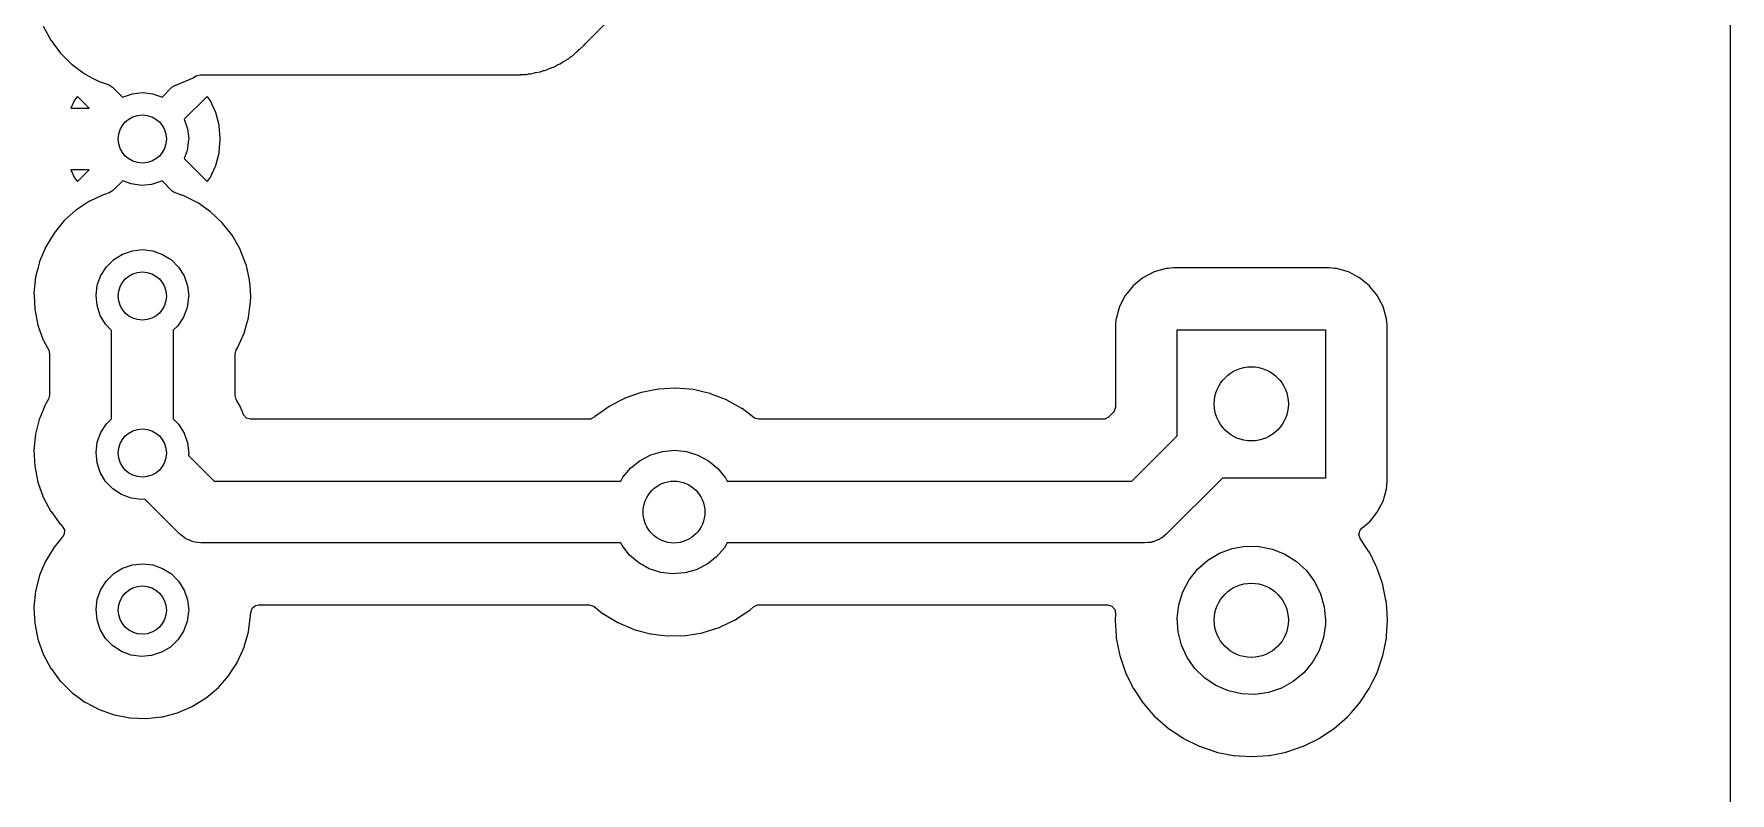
# Model space of a CAD drawing. Extents: x 1.63 to 4.81, y -6.15 to -3.83.
# Drawn here: x 3.725 to 4.806, y -5.267 to -4.783 of the extents above; entities that cross this region are included whole.
import ezdxf

# ---------------------------------------------------------------- set-up
doc = ezdxf.new("R2010")
doc.units = 0
doc.header["$MEASUREMENT"] = 0
doc.layers.add('BLACK', color=7, linetype='CONTINUOUS')

msp = doc.modelspace()

# ---------------------------------------------------------------- linework, layer by layer
at = {"layer": 'BLACK', "linetype": 'CONTINUOUS'}
for p, q in [((4.80569, -4.01546), (4.80569, -5.95961)), ((4.07633, -4.7891), (4.10478, -4.76065)), ((3.73076, -4.77811), (3.73561, -4.78713)), ((3.73561, -4.78713), (3.73572, -4.78728)), ((3.73572, -4.78728), (3.73572, -4.78728)), ((3.73572, -4.78728), (3.74163, -4.79519)), ((3.74163, -4.79519), (3.74163, -4.79519)), ((3.74163, -4.79519), (3.74174, -4.79534)), ((3.74174, -4.79534), (3.74187, -4.79547)), ((3.74187, -4.79547), (3.74187, -4.79547)), ((3.74187, -4.79547), (3.74708, -4.80064)), ((4.06503, -4.79913), (4.06521, -4.79903)), ((4.06521, -4.79903), (4.06537, -4.7989)), ((4.06537, -4.7989), (4.06638, -4.79808)), ((4.06537, -4.7989), (4.06537, -4.7989)), ((4.06638, -4.79808), (4.0668, -4.79778)), ((4.0668, -4.79778), (4.06806, -4.79696)), ((4.06806, -4.79696), (4.07024, -4.79497)), ((4.07024, -4.79497), (4.07047, -4.79478)), ((4.07047, -4.79478), (4.07131, -4.7941)), ((4.07131, -4.7941), (4.07142, -4.79402)), ((4.07131, -4.7941), (4.07131, -4.7941)), ((4.07142, -4.79402), (4.07255, -4.79289)), ((4.07255, -4.79289), (4.07272, -4.79273)), ((4.07272, -4.79273), (4.07275, -4.79269)), ((4.07275, -4.79269), (4.07524, -4.79043)), ((4.07524, -4.79043), (4.07537, -4.79027)), ((4.07537, -4.79027), (4.07595, -4.78954)), ((4.07537, -4.79027), (4.07537, -4.79027)), ((4.07595, -4.78954), (4.07633, -4.7891)), ((3.74708, -4.80064), (3.74901, -4.80255)), ((3.74901, -4.80255), (3.74916, -4.80266)), ((3.74916, -4.80266), (3.74916, -4.80266)), ((3.74916, -4.80266), (3.75607, -4.80773)), ((3.75607, -4.80773), (3.75727, -4.80861)), ((3.75727, -4.80861), (3.75744, -4.80869)), ((3.75744, -4.80869), (3.75744, -4.80869)), ((3.75744, -4.80869), (3.76221, -4.81121)), ((3.82581, -4.8113), (3.82821, -4.80982)), ((3.82821, -4.80982), (3.83082, -4.80907)), ((3.83082, -4.80907), (4.02733, -4.80907)), ((4.02733, -4.80907), (4.02803, -4.80912)), ((4.02803, -4.80912), (4.02817, -4.80914)), ((4.02817, -4.80914), (4.02817, -4.80914)), ((4.02817, -4.80914), (4.02837, -4.80917)), ((4.02837, -4.80917), (4.02858, -4.80917)), ((4.02858, -4.80917), (4.03264, -4.80908)), ((4.02858, -4.80917), (4.02858, -4.80917)), ((4.03264, -4.80908), (4.03276, -4.80907)), ((4.03276, -4.80907), (4.03435, -4.80907)), ((4.03435, -4.80907), (4.03445, -4.80907)), ((4.03445, -4.80907), (4.03484, -4.80904)), ((4.03445, -4.80907), (4.03445, -4.80907)), ((4.03484, -4.80904), (4.03513, -4.80902)), ((4.03513, -4.80902), (4.03809, -4.80895)), ((4.03809, -4.80895), (4.03829, -4.80891)), ((4.03829, -4.80891), (4.03956, -4.80867)), ((4.03829, -4.80891), (4.03829, -4.80891)), ((4.03956, -4.80867), (4.04008, -4.8086)), ((4.04008, -4.8086), (4.04137, -4.8085)), ((4.04137, -4.8085), (4.04157, -4.80848)), ((4.04137, -4.8085), (4.04137, -4.8085)), ((4.04157, -4.80848), (4.04288, -4.80815)), ((4.04288, -4.80815), (4.04444, -4.80776)), ((4.04444, -4.80776), (4.04473, -4.8077)), ((4.04473, -4.8077), (4.04743, -4.80719)), ((4.04743, -4.80719), (4.04763, -4.80715)), ((4.04743, -4.80719), (4.04743, -4.80719)), ((4.04763, -4.80715), (4.04782, -4.80708)), ((4.04782, -4.80708), (4.04852, -4.80682)), ((4.04782, -4.80708), (4.04782, -4.80708)), ((4.04852, -4.80682), (4.04904, -4.80663)), ((4.04904, -4.80663), (4.04954, -4.80648)), ((4.04954, -4.80648), (4.04999, -4.80637)), ((4.04999, -4.80637), (4.0508, -4.80616)), ((4.0508, -4.80616), (4.05099, -4.80611)), ((4.0508, -4.80616), (4.0508, -4.80616)), ((4.05099, -4.80611), (4.05237, -4.80551)), ((4.05237, -4.80551), (4.0537, -4.80494)), ((4.0537, -4.80494), (4.05398, -4.80483)), ((4.05398, -4.80483), (4.05675, -4.80381)), ((4.05675, -4.80381), (4.05806, -4.80307)), ((4.05806, -4.80307), (4.05852, -4.80284)), ((4.05852, -4.80284), (4.05854, -4.80283)), ((4.05854, -4.80283), (4.0599, -4.80224)), ((4.0599, -4.80224), (4.06007, -4.80213)), ((4.06007, -4.80213), (4.06102, -4.80152)), ((4.06007, -4.80213), (4.06007, -4.80213)), ((4.06102, -4.80152), (4.06238, -4.80064)), ((4.06238, -4.80064), (4.06263, -4.80048)), ((4.06263, -4.80048), (4.06503, -4.79913)), ((4.06503, -4.79913), (4.06503, -4.79913)), ((3.76221, -4.81121), (3.76634, -4.81338)), ((3.76634, -4.81338), (3.77211, -4.81539)), ((3.77211, -4.81539), (3.77307, -4.81573)), ((3.77307, -4.81573), (3.77495, -4.81691)), ((3.77495, -4.81691), (3.78132, -4.82328)), ((3.78756, -4.82116), (3.7941, -4.82047)), ((3.7941, -4.82047), (3.80064, -4.82125)), ((3.80644, -4.82332), (3.81275, -4.817)), ((3.81275, -4.817), (3.815, -4.81571)), ((3.815, -4.81571), (3.81537, -4.81562)), ((3.81537, -4.81562), (3.81622, -4.81539)), ((3.81622, -4.81539), (3.8164, -4.81535)), ((3.81622, -4.81539), (3.81622, -4.81539)), ((3.8164, -4.81535), (3.82581, -4.8113)), ((3.75075, -4.82534), (3.74843, -4.83031)), ((3.74843, -4.83031), (3.76007, -4.83031)), ((3.75097, -4.82496), (3.75075, -4.82534)), ((3.75208, -4.82337), (3.75097, -4.82496)), ((3.75255, -4.82301), (3.75208, -4.82337)), ((3.75302, -4.82326), (3.75255, -4.82301)), ((3.76007, -4.83031), (3.75302, -4.82326)), ((3.78132, -4.82328), (3.78133, -4.82328)), ((3.78133, -4.82328), (3.78756, -4.82116)), ((3.80064, -4.82125), (3.80644, -4.82332)), ((3.83475, -4.82329), (3.8206, -4.83744)), ((3.83528, -4.82301), (3.83475, -4.82329)), ((3.83569, -4.82334), (3.83528, -4.82301)), ((3.83683, -4.82496), (3.83569, -4.82334)), ((3.83705, -4.82534), (3.83683, -4.82496)), ((3.84052, -4.8328), (3.83705, -4.82534)), ((3.8206, -4.83744), (3.82269, -4.84346)), ((3.84067, -4.8332), (3.84052, -4.8328)), ((3.8428, -4.84116), (3.84067, -4.8332)), ((3.84288, -4.84158), (3.8428, -4.84116)), ((3.8436, -4.84978), (3.84288, -4.84158)), ((3.82341, -4.85082), (3.8225, -4.85734)), ((3.82269, -4.84346), (3.82343, -4.85)), ((3.82343, -4.85), (3.82341, -4.85082)), ((3.84288, -4.85842), (3.8436, -4.85022)), ((3.8436, -4.85022), (3.8436, -4.84978)), ((3.8225, -4.85734), (3.82054, -4.8625)), ((3.82054, -4.8625), (3.83478, -4.87674)), ((3.84067, -4.8668), (3.8428, -4.85884)), ((3.8428, -4.85884), (3.84288, -4.85842)), ((3.74843, -4.86969), (3.75075, -4.87466)), ((3.76007, -4.86969), (3.74843, -4.86969)), ((3.75075, -4.87466), (3.75097, -4.87504)), ((3.75304, -4.87671), (3.76007, -4.86969)), ((3.83683, -4.87504), (3.83705, -4.87466)), ((3.83705, -4.87466), (3.84052, -4.8672)), ((3.84052, -4.8672), (3.84067, -4.8668)), ((3.75097, -4.87504), (3.7521, -4.87666)), ((3.7521, -4.87666), (3.75252, -4.87699)), ((3.75252, -4.87699), (3.75304, -4.87671)), ((3.76953, -4.88534), (3.7681, -4.886)), ((3.76969, -4.88527), (3.76953, -4.88534)), ((3.76953, -4.88534), (3.76953, -4.88534)), ((3.77282, -4.88436), (3.76969, -4.88527)), ((3.77494, -4.8831), (3.77282, -4.88436)), ((3.78139, -4.87665), (3.77494, -4.8831)), ((3.78675, -4.87865), (3.78139, -4.87665)), ((3.79328, -4.87952), (3.78675, -4.87865)), ((3.79983, -4.87892), (3.79328, -4.87952)), ((3.8061, -4.87689), (3.79983, -4.87892)), ((3.80644, -4.87668), (3.8061, -4.87689)), ((3.81289, -4.88314), (3.80644, -4.87668)), ((3.81489, -4.88435), (3.81289, -4.88314)), ((3.81979, -4.88592), (3.81489, -4.88435)), ((3.83478, -4.87674), (3.83524, -4.87699)), ((3.83524, -4.87699), (3.83572, -4.87663)), ((3.83572, -4.87663), (3.83683, -4.87504)), ((3.75183, -4.89517), (3.74418, -4.90199)), ((3.75198, -4.89507), (3.75183, -4.89517)), ((3.76024, -4.88966), (3.75198, -4.89507)), ((3.75198, -4.89507), (3.75198, -4.89507)), ((3.76039, -4.88955), (3.76024, -4.88966)), ((3.76024, -4.88966), (3.76024, -4.88966)), ((3.7681, -4.886), (3.76039, -4.88955)), ((3.81995, -4.886), (3.81979, -4.88592)), ((3.82881, -4.89037), (3.81995, -4.886)), ((3.81995, -4.886), (3.81995, -4.886)), ((3.82897, -4.89045), (3.82881, -4.89037)), ((3.82881, -4.89037), (3.82881, -4.89037)), ((3.82913, -4.89056), (3.82897, -4.89045)), ((3.82966, -4.89093), (3.82913, -4.89056)), ((3.82913, -4.89056), (3.82913, -4.89056)), ((3.83739, -4.89629), (3.82966, -4.89093)), ((3.84485, -4.90331), (3.83739, -4.89629)), ((3.74418, -4.90199), (3.73763, -4.90987)), ((3.85119, -4.91135), (3.84485, -4.90331)), ((3.73763, -4.90987), (3.73232, -4.91862)), ((3.85628, -4.92025), (3.85119, -4.91135)), ((3.72831, -4.92825), (3.72724, -4.93247)), ((3.72836, -4.92807), (3.72831, -4.92825)), ((3.72831, -4.92825), (3.72831, -4.92825)), ((3.73171, -4.92009), (3.72836, -4.92807)), ((3.73225, -4.91879), (3.73171, -4.92009)), ((3.73232, -4.91862), (3.73225, -4.91879)), ((3.73225, -4.91879), (3.73225, -4.91879)), ((3.77102, -4.93134), (3.77572, -4.92673)), ((3.77572, -4.92673), (3.78133, -4.92328)), ((3.78133, -4.92328), (3.78756, -4.92116)), ((3.78756, -4.92116), (3.7941, -4.92047)), ((3.7941, -4.92047), (3.80064, -4.92125)), ((3.80064, -4.92125), (3.80684, -4.92346)), ((3.80684, -4.92346), (3.8124, -4.92699)), ((3.8124, -4.92699), (3.81704, -4.93166)), ((3.85634, -4.92042), (3.85628, -4.92025)), ((3.85992, -4.92962), (3.85634, -4.92042)), ((3.85634, -4.92042), (3.85634, -4.92042)), ((3.72584, -4.938), (3.72481, -4.94819)), ((3.72724, -4.93247), (3.72584, -4.938)), ((3.7652, -4.94306), (3.76745, -4.93687)), ((3.76745, -4.93687), (3.77102, -4.93134)), ((3.81704, -4.93166), (3.82053, -4.93724)), ((3.82053, -4.93724), (3.82269, -4.94346)), ((3.85999, -4.92979), (3.85992, -4.92962)), ((3.86225, -4.93978), (3.85999, -4.92979)), ((4.43155, -4.9384), (4.42535, -4.94346)), ((4.43864, -4.9347), (4.43155, -4.9384)), ((4.44634, -4.93249), (4.43864, -4.9347)), ((4.44758, -4.93238), (4.44634, -4.93249)), ((4.45096, -4.93208), (4.44758, -4.93238)), ((4.45107, -4.93207), (4.45096, -4.93208)), ((4.45096, -4.93208), (4.45096, -4.93208)), ((4.55011, -4.93207), (4.45107, -4.93207)), ((4.55022, -4.93208), (4.55011, -4.93207)), ((4.5536, -4.93238), (4.55022, -4.93208)), ((4.55022, -4.93208), (4.55022, -4.93208)), ((4.55485, -4.93249), (4.5536, -4.93238)), ((4.56254, -4.9347), (4.55485, -4.93249)), ((4.56963, -4.9384), (4.56254, -4.9347)), ((4.57583, -4.94346), (4.56963, -4.9384)), ((3.72481, -4.94819), (3.72482, -4.94837)), ((3.72482, -4.94837), (3.72482, -4.94837)), ((3.72482, -4.94837), (3.72487, -4.94947)), ((3.72487, -4.94947), (3.7253, -4.95842)), ((3.76437, -4.94959), (3.7652, -4.94306)), ((3.76502, -4.95614), (3.76437, -4.94959)), ((3.82269, -4.94346), (3.82343, -4.95)), ((3.82343, -4.95), (3.82341, -4.95082)), ((3.86226, -4.93997), (3.86225, -4.93978)), ((3.86252, -4.94346), (3.86226, -4.93997)), ((3.86226, -4.93997), (3.86226, -4.93997)), ((3.86301, -4.95), (3.86252, -4.94346)), ((3.86291, -4.95362), (3.86301, -4.95)), ((4.42029, -4.94966), (4.41658, -4.95675)), ((4.42164, -4.94801), (4.42029, -4.94966)), ((4.42519, -4.94365), (4.42164, -4.94801)), ((4.42535, -4.94346), (4.42519, -4.94365)), ((4.57599, -4.94365), (4.57583, -4.94346)), ((4.57954, -4.94801), (4.57599, -4.94365)), ((4.58089, -4.94966), (4.57954, -4.94801)), ((4.5846, -4.95675), (4.58089, -4.94966)), ((3.7253, -4.95842), (3.7273, -4.96847)), ((3.76709, -4.96239), (3.76502, -4.95614)), ((3.8225, -4.95734), (3.82016, -4.9635)), ((3.82341, -4.95082), (3.8225, -4.95734)), ((3.86162, -4.96378), (3.86228, -4.9586)), ((3.86228, -4.9586), (3.8629, -4.95374)), ((3.8629, -4.95374), (3.86291, -4.95362)), ((3.8629, -4.95374), (3.8629, -4.95374)), ((4.41658, -4.95675), (4.41438, -4.96445)), ((4.5868, -4.96445), (4.5846, -4.95675)), ((3.7273, -4.96847), (3.73076, -4.97811)), ((3.7705, -4.96802), (3.76709, -4.96239)), ((3.77421, -4.97186), (3.7705, -4.96802)), ((3.77421, -5.02821), (3.77421, -4.97186)), ((3.81652, -4.96898), (3.81358, -4.97177)), ((3.81358, -4.97177), (3.81358, -5.02818)), ((3.82016, -4.9635), (3.81652, -4.96898)), ((3.85884, -4.97364), (3.86013, -4.96907)), ((3.86013, -4.96907), (3.86157, -4.96396)), ((3.86157, -4.96396), (3.86162, -4.96378)), ((3.86157, -4.96396), (3.86157, -4.96396)), ((4.414, -4.96864), (4.41396, -4.96918)), ((4.41396, -4.96918), (4.41396, -5.02072)), ((4.41436, -4.96468), (4.414, -4.96864)), ((4.41438, -4.96445), (4.41436, -4.96468)), ((4.45335, -5.03909), (4.45335, -4.97146)), ((4.45335, -4.97146), (4.54783, -4.97146)), ((4.54783, -4.97146), (4.54783, -5.06594)), ((4.58682, -4.96468), (4.5868, -4.96445)), ((4.58718, -4.96864), (4.58682, -4.96468)), ((4.58722, -4.96918), (4.58718, -4.96864)), ((4.58722, -5.06822), (4.58722, -4.96918)), ((3.73076, -4.97811), (3.73085, -4.97827)), ((3.73085, -4.97827), (3.73423, -4.98457)), ((3.85463, -4.98298), (3.85884, -4.97364)), ((3.73423, -4.98457), (3.73482, -4.98692)), ((3.73482, -4.98692), (3.73482, -5.01311)), ((3.85297, -4.98702), (3.85376, -4.98433)), ((3.85297, -5.01315), (3.85297, -4.98702)), ((3.85376, -4.98433), (3.85453, -4.98313)), ((3.85453, -4.98313), (3.85463, -4.98298)), ((3.73482, -5.01311), (3.7341, -5.01569)), ((3.85363, -5.01561), (3.85297, -5.01315)), ((4.10116, -5.01521), (4.09814, -5.01678)), ((4.10132, -5.01513), (4.10116, -5.01521)), ((4.10116, -5.01521), (4.10116, -5.01521)), ((4.10148, -5.01507), (4.10132, -5.01513)), ((4.11168, -5.01149), (4.10148, -5.01507)), ((4.10148, -5.01507), (4.10148, -5.01507)), ((4.11184, -5.01144), (4.11168, -5.01149)), ((4.11201, -5.0114), (4.11184, -5.01144)), ((4.11735, -5.01034), (4.11201, -5.0114)), ((4.11201, -5.0114), (4.11201, -5.0114)), ((4.12278, -5.00926), (4.11735, -5.01034)), ((4.12296, -5.00925), (4.12278, -5.00926)), ((4.13374, -5.00866), (4.12296, -5.00925)), ((4.12296, -5.00925), (4.12296, -5.00925)), ((4.13392, -5.00865), (4.13374, -5.00866)), ((4.13374, -5.00866), (4.13374, -5.00866)), ((4.14503, -5.00961), (4.13392, -5.00865)), ((4.15193, -5.01121), (4.14503, -5.00961)), ((4.15572, -5.01209), (4.15193, -5.01121)), ((4.15589, -5.01213), (4.15572, -5.01209)), ((4.15572, -5.01209), (4.15572, -5.01209)), ((4.15606, -5.01219), (4.15589, -5.01213)), ((4.16613, -5.01609), (4.15606, -5.01219)), ((4.15606, -5.01219), (4.15606, -5.01219)), ((3.73225, -5.01879), (3.7285, -5.02774)), ((3.73232, -5.01862), (3.73225, -5.01879)), ((3.73225, -5.01879), (3.73225, -5.01879)), ((3.7341, -5.01569), (3.73232, -5.01862)), ((3.85422, -5.01665), (3.85363, -5.01561)), ((3.85628, -5.02025), (3.85422, -5.01665)), ((3.85634, -5.02042), (3.85628, -5.02025)), ((3.85826, -5.02536), (3.85634, -5.02042)), ((3.85838, -5.02562), (3.85826, -5.02536)), ((3.86021, -5.02774), (3.85838, -5.02562)), ((4.08695, -5.02347), (4.08235, -5.02676)), ((4.09128, -5.02037), (4.08695, -5.02347)), ((4.09142, -5.02027), (4.09128, -5.02037)), ((4.09128, -5.02037), (4.09128, -5.02037)), ((4.09814, -5.01678), (4.09142, -5.02027)), ((4.1663, -5.01615), (4.16613, -5.01609)), ((4.16613, -5.01609), (4.16613, -5.01609)), ((4.16645, -5.01624), (4.1663, -5.01615)), ((4.17071, -5.01862), (4.16645, -5.01624)), ((4.16645, -5.01624), (4.16645, -5.01624)), ((4.17603, -5.0216), (4.17071, -5.01862)), ((4.17617, -5.02171), (4.17603, -5.0216)), ((4.18376, -5.02751), (4.17617, -5.02171)), ((4.17617, -5.02171), (4.17617, -5.02171)), ((4.4125, -5.02423), (4.40966, -5.02707)), ((4.41317, -5.0234), (4.4125, -5.02423)), ((4.41396, -5.02072), (4.41317, -5.0234)), ((3.72822, -5.02861), (3.72584, -5.038)), ((3.72831, -5.02825), (3.72822, -5.02861)), ((3.72836, -5.02807), (3.72831, -5.02825)), ((3.72831, -5.02825), (3.72831, -5.02825)), ((3.7285, -5.02774), (3.72836, -5.02807)), ((3.7652, -5.04306), (3.76745, -5.03687)), ((3.76745, -5.03687), (3.77102, -5.03134)), ((3.77102, -5.03134), (3.77421, -5.02821)), ((3.81358, -5.02818), (3.81704, -5.03166)), ((3.81704, -5.03166), (3.82053, -5.03724)), ((3.86289, -5.02852), (3.86021, -5.02774)), ((4.07851, -5.02852), (3.86289, -5.02852)), ((4.07945, -5.02843), (4.07851, -5.02852)), ((4.08193, -5.02715), (4.07945, -5.02843)), ((4.08222, -5.02688), (4.08193, -5.02715)), ((4.08235, -5.02676), (4.08222, -5.02688)), ((4.08222, -5.02688), (4.08222, -5.02688)), ((4.18409, -5.02774), (4.18376, -5.02751)), ((4.18677, -5.02852), (4.18409, -5.02774)), ((4.40615, -5.02852), (4.18677, -5.02852)), ((4.40721, -5.02841), (4.40615, -5.02852)), ((4.40966, -5.02707), (4.40721, -5.02841)), ((3.72584, -5.038), (3.72481, -5.04819)), ((3.76437, -5.04959), (3.7652, -5.04306)), ((3.82053, -5.03724), (3.82269, -5.04346)), ((3.82269, -5.04346), (3.82343, -5.05)), ((4.42452, -5.06791), (4.45335, -5.03909)), ((3.72481, -5.04819), (3.7253, -5.05842)), ((3.7253, -5.05842), (3.7273, -5.06847)), ((3.76502, -5.05614), (3.76437, -5.04959)), ((3.76709, -5.06239), (3.76502, -5.05614)), ((3.82341, -5.05082), (3.82331, -5.05157)), ((3.82331, -5.05157), (3.83965, -5.06791)), ((3.82343, -5.05), (3.82341, -5.05082)), ((4.10513, -5.05947), (4.11112, -5.05465)), ((4.11112, -5.05465), (4.11793, -5.0511)), ((4.11793, -5.0511), (4.1253, -5.04893)), ((4.1253, -5.04893), (4.13295, -5.04823)), ((4.13295, -5.04823), (4.14059, -5.04903)), ((4.14059, -5.04903), (4.14793, -5.0513)), ((4.14793, -5.0513), (4.15469, -5.05496)), ((4.15469, -5.05496), (4.16061, -5.05986)), ((3.7273, -5.06847), (3.73076, -5.07811)), ((3.7705, -5.06802), (3.76709, -5.06239)), ((3.77508, -5.07275), (3.7705, -5.06802)), ((3.83965, -5.06791), (4.09879, -5.06791)), ((4.09879, -5.06791), (4.10019, -5.06536)), ((4.10019, -5.06536), (4.10513, -5.05947)), ((4.16061, -5.05986), (4.16547, -5.06581)), ((4.16547, -5.06581), (4.16659, -5.06791)), ((4.16659, -5.06791), (4.42452, -5.06791)), ((4.48217, -5.06594), (4.4466, -5.10152)), ((4.54783, -5.06594), (4.48217, -5.06594)), ((4.5868, -5.07296), (4.58722, -5.06822)), ((3.73076, -5.07811), (3.73561, -5.08713)), ((3.78058, -5.07636), (3.77508, -5.07275)), ((3.78675, -5.07865), (3.78058, -5.07636)), ((3.79328, -5.07952), (3.78675, -5.07865)), ((3.79539, -5.07933), (3.79328, -5.07952)), ((3.81758, -5.10152), (3.79539, -5.07933)), ((4.5846, -5.08065), (4.5868, -5.07296)), ((3.73561, -5.08713), (3.73572, -5.08728)), ((3.73572, -5.08728), (3.73572, -5.08728)), ((3.73572, -5.08728), (3.74163, -5.09519)), ((4.57583, -5.09394), (4.58089, -5.08774)), ((4.58089, -5.08774), (4.5846, -5.08065)), ((3.74163, -5.09519), (3.74163, -5.09519)), ((3.74163, -5.09519), (3.74174, -5.09534)), ((3.74174, -5.09534), (3.74187, -5.09547)), ((3.74187, -5.09547), (3.74288, -5.09647)), ((3.74288, -5.09647), (3.74423, -5.09892)), ((3.74405, -5.10171), (3.7432, -5.10317)), ((3.74423, -5.09892), (3.74405, -5.10171)), ((3.81918, -5.10272), (3.81758, -5.10152)), ((4.44643, -5.10169), (4.4448, -5.10287)), ((4.4466, -5.10152), (4.44643, -5.10169)), ((4.56919, -5.1018), (4.56993, -5.09911)), ((4.56993, -5.09911), (4.57101, -5.09787)), ((4.57101, -5.09787), (4.57564, -5.0941)), ((4.57564, -5.0941), (4.57583, -5.09394)), ((4.57564, -5.0941), (4.57564, -5.0941)), ((3.73763, -5.10987), (3.73232, -5.11862)), ((3.7432, -5.10317), (3.73763, -5.10987)), ((3.82069, -5.10405), (3.81918, -5.10272)), ((3.82141, -5.10439), (3.82069, -5.10405)), ((3.82204, -5.10487), (3.82141, -5.10439)), ((3.82392, -5.10557), (3.82204, -5.10487)), ((3.82574, -5.10642), (3.82392, -5.10557)), ((3.82653, -5.10655), (3.82574, -5.10642)), ((3.82727, -5.10682), (3.82653, -5.10655)), ((3.82927, -5.10697), (3.82727, -5.10682)), ((3.83126, -5.10728), (3.82927, -5.10697)), ((3.8315, -5.10728), (3.83126, -5.10728)), ((4.09874, -5.10728), (3.8315, -5.10728)), ((4.09958, -5.10893), (4.09874, -5.10728)), ((4.10436, -5.11495), (4.09958, -5.10893)), ((4.16485, -5.11029), (4.15983, -5.11611)), ((4.16656, -5.10728), (4.16485, -5.11029)), ((4.43268, -5.10728), (4.16656, -5.10728)), ((4.43467, -5.107), (4.43268, -5.10728)), ((4.43667, -5.10687), (4.43467, -5.107)), ((4.43742, -5.1066), (4.43667, -5.10687)), ((4.4382, -5.10649), (4.43742, -5.1066)), ((4.44003, -5.10566), (4.4382, -5.10649)), ((4.44192, -5.10498), (4.44003, -5.10566)), ((4.44256, -5.10451), (4.44192, -5.10498)), ((4.44328, -5.10418), (4.44256, -5.10451)), ((4.4448, -5.10287), (4.44328, -5.10418)), ((4.48025, -5.11385), (4.48836, -5.11086)), ((4.48836, -5.11086), (4.49688, -5.1094)), ((4.49688, -5.1094), (4.50553, -5.10951)), ((4.50553, -5.10951), (4.51401, -5.1112)), ((4.51401, -5.1112), (4.52204, -5.1144)), ((4.57002, -5.10447), (4.56919, -5.1018)), ((4.57448, -5.11114), (4.57002, -5.10447)), ((4.57578, -5.11309), (4.57448, -5.11114)), ((3.73225, -5.11879), (3.72844, -5.12787)), ((3.73232, -5.11862), (3.73225, -5.11879)), ((3.73225, -5.11879), (3.73225, -5.11879)), ((3.77572, -5.12673), (3.78133, -5.12328)), ((3.78133, -5.12328), (3.78756, -5.12116)), ((3.78756, -5.12116), (3.7941, -5.12047)), ((3.7941, -5.12047), (3.80064, -5.12125)), ((3.80064, -5.12125), (3.80684, -5.12346)), ((4.11021, -5.11993), (4.10436, -5.11495)), ((4.11692, -5.12368), (4.11021, -5.11993)), ((4.15377, -5.12084), (4.14691, -5.1243)), ((4.15983, -5.11611), (4.15377, -5.12084)), ((4.46632, -5.12398), (4.47282, -5.11827)), ((4.47282, -5.11827), (4.48025, -5.11385)), ((4.52204, -5.1144), (4.52935, -5.11901)), ((4.52935, -5.11901), (4.5357, -5.12488)), ((4.57585, -5.11323), (4.57578, -5.11309)), ((4.58001, -5.12167), (4.57585, -5.11323)), ((4.57585, -5.11323), (4.57585, -5.11323)), ((4.5808, -5.12327), (4.58001, -5.12167)), ((4.58085, -5.12343), (4.5808, -5.12327)), ((3.72836, -5.12807), (3.72584, -5.138)), ((3.72844, -5.12787), (3.72836, -5.12807)), ((3.76745, -5.13687), (3.77102, -5.13134)), ((3.77102, -5.13134), (3.77572, -5.12673)), ((3.80684, -5.12346), (3.8124, -5.12699)), ((3.8124, -5.12699), (3.81704, -5.13166)), ((3.81704, -5.13166), (3.82053, -5.13724)), ((4.12422, -5.12605), (4.11692, -5.12368)), ((4.13185, -5.12696), (4.12422, -5.12605)), ((4.13951, -5.12637), (4.13185, -5.12696)), ((4.14691, -5.1243), (4.13951, -5.12637)), ((4.45694, -5.13842), (4.46097, -5.13077)), ((4.46097, -5.13077), (4.46632, -5.12398)), ((4.5357, -5.12488), (4.54087, -5.13181)), ((4.54087, -5.13181), (4.5447, -5.13957)), ((4.58393, -5.13247), (4.58085, -5.12343)), ((4.58085, -5.12343), (4.58085, -5.12343)), ((4.58445, -5.13403), (4.58393, -5.13247)), ((4.58448, -5.13418), (4.58445, -5.13403)), ((4.58638, -5.14371), (4.58448, -5.13418)), ((4.58448, -5.13418), (4.58448, -5.13418)), ((3.72584, -5.138), (3.72481, -5.14819)), ((3.76437, -5.14959), (3.7652, -5.14306)), ((3.7652, -5.14306), (3.76745, -5.13687)), ((3.82053, -5.13724), (3.82269, -5.14346)), ((3.82269, -5.14346), (3.82343, -5.15)), ((4.45438, -5.14667), (4.45694, -5.13842)), ((4.5447, -5.13957), (4.54704, -5.14789)), ((4.58667, -5.14516), (4.58638, -5.14371)), ((3.72481, -5.14819), (3.72482, -5.14837)), ((3.72482, -5.14837), (3.725, -5.1522)), ((3.72482, -5.14837), (3.72482, -5.14837)), ((3.725, -5.1522), (3.7253, -5.15842)), ((3.76502, -5.15614), (3.76437, -5.14959)), ((3.82341, -5.15082), (3.8225, -5.15734)), ((3.82343, -5.15), (3.82341, -5.15082)), ((3.86228, -5.1586), (3.8629, -5.15374)), ((3.8629, -5.15374), (3.86291, -5.15362)), ((3.8629, -5.15374), (3.8629, -5.15374)), ((3.86291, -5.15362), (3.86292, -5.15349)), ((3.86292, -5.15349), (3.86297, -5.1515)), ((3.86297, -5.1515), (3.86383, -5.14884)), ((3.86383, -5.14884), (3.86599, -5.14707)), ((3.86599, -5.14707), (3.86793, -5.14667)), ((3.86793, -5.14667), (4.07872, -5.14667)), ((4.07872, -5.14667), (4.0814, -5.14746)), ((4.0814, -5.14746), (4.08185, -5.14779)), ((4.08185, -5.14779), (4.08714, -5.15209)), ((4.08714, -5.15209), (4.08714, -5.15209)), ((4.08714, -5.15209), (4.08727, -5.1522)), ((4.08727, -5.1522), (4.09683, -5.15795)), ((4.1718, -5.15619), (4.17386, -5.15481)), ((4.17386, -5.15481), (4.18093, -5.15009)), ((4.18093, -5.15009), (4.18107, -5.14999)), ((4.18093, -5.15009), (4.18093, -5.15009)), ((4.18107, -5.14999), (4.18336, -5.14794)), ((4.18336, -5.14794), (4.18589, -5.14674)), ((4.18589, -5.14674), (4.18667, -5.14667)), ((4.18667, -5.14667), (4.40912, -5.14667)), ((4.40912, -5.14667), (4.4118, -5.14746)), ((4.4118, -5.14746), (4.41363, -5.14957)), ((4.41363, -5.14957), (4.41407, -5.15196)), ((4.41407, -5.15196), (4.41379, -5.15626)), ((4.45336, -5.15526), (4.45438, -5.14667)), ((4.45393, -5.16389), (4.45336, -5.15526)), ((4.54704, -5.14789), (4.54783, -5.1565)), ((4.58668, -5.14533), (4.58667, -5.14516)), ((4.58713, -5.15229), (4.58668, -5.14533)), ((4.58668, -5.14533), (4.58668, -5.14533)), ((4.58741, -5.1565), (4.58713, -5.15229)), ((3.7253, -5.15842), (3.7273, -5.16847)), ((3.76709, -5.16239), (3.76502, -5.15614)), ((3.7705, -5.16802), (3.76709, -5.16239)), ((3.82016, -5.1635), (3.81652, -5.16898)), ((3.8225, -5.15734), (3.82016, -5.1635)), ((3.85889, -5.17346), (3.86157, -5.16396)), ((3.86157, -5.16396), (3.86162, -5.16378)), ((3.86157, -5.16396), (3.86157, -5.16396)), ((3.86162, -5.16378), (3.86228, -5.1586)), ((4.09683, -5.15795), (4.09699, -5.15802)), ((4.09699, -5.15802), (4.09699, -5.15802)), ((4.09699, -5.15802), (4.10694, -5.16223)), ((4.10694, -5.16223), (4.10694, -5.16223)), ((4.10694, -5.16223), (4.1071, -5.1623)), ((4.1071, -5.1623), (4.11104, -5.16335)), ((4.11104, -5.16335), (4.11771, -5.16512)), ((4.11771, -5.16512), (4.11771, -5.16512)), ((4.11771, -5.16512), (4.11788, -5.16516)), ((4.11788, -5.16516), (4.11805, -5.16518)), ((4.11805, -5.16518), (4.11806, -5.16518)), ((4.11806, -5.16518), (4.12425, -5.16591)), ((4.12425, -5.16591), (4.12896, -5.16647)), ((4.12896, -5.16647), (4.14011, -5.16621)), ((4.14011, -5.16621), (4.14028, -5.16618)), ((4.14028, -5.16618), (4.15094, -5.16441)), ((4.15094, -5.16441), (4.15111, -5.16438)), ((4.15094, -5.16441), (4.15094, -5.16441)), ((4.15111, -5.16438), (4.15128, -5.16432)), ((4.15128, -5.16432), (4.16158, -5.16107)), ((4.15128, -5.16432), (4.15128, -5.16432)), ((4.16158, -5.16107), (4.16174, -5.16101)), ((4.16158, -5.16107), (4.16158, -5.16107)), ((4.16174, -5.16101), (4.1619, -5.16094)), ((4.1619, -5.16094), (4.17164, -5.15626)), ((4.1619, -5.16094), (4.1619, -5.16094)), ((4.17164, -5.15626), (4.1718, -5.15619)), ((4.17164, -5.15626), (4.17164, -5.15626)), ((4.41379, -5.15626), (4.41377, -5.1565)), ((4.41377, -5.1565), (4.41378, -5.15666)), ((4.41378, -5.15666), (4.41442, -5.16647)), ((4.41442, -5.16647), (4.41451, -5.16783)), ((4.45606, -5.17227), (4.45393, -5.16389)), ((4.54777, -5.15897), (4.54653, -5.16752)), ((4.54783, -5.1565), (4.54777, -5.15897)), ((4.58667, -5.16783), (4.58676, -5.16647)), ((4.58676, -5.16647), (4.5874, -5.15666)), ((4.5874, -5.15666), (4.58741, -5.1565)), ((3.7273, -5.16847), (3.73076, -5.17811)), ((3.77508, -5.17275), (3.7705, -5.16802)), ((3.78058, -5.17636), (3.77508, -5.17275)), ((3.78675, -5.17865), (3.78058, -5.17636)), ((3.8061, -5.17689), (3.79983, -5.17892)), ((3.81175, -5.17352), (3.8061, -5.17689)), ((3.81652, -5.16898), (3.81175, -5.17352)), ((3.85463, -5.18298), (3.85884, -5.17364)), ((3.85884, -5.17364), (3.85889, -5.17346)), ((4.41451, -5.16783), (4.41455, -5.16799)), ((4.41455, -5.16799), (4.41455, -5.16799)), ((4.41455, -5.16799), (4.41656, -5.17811)), ((4.45968, -5.18012), (4.45606, -5.17227)), ((4.54375, -5.17571), (4.53953, -5.18326)), ((4.54653, -5.16752), (4.54375, -5.17571)), ((4.58462, -5.17811), (4.58664, -5.16799)), ((4.58664, -5.16799), (4.58667, -5.16783)), ((4.58664, -5.16799), (4.58664, -5.16799)), ((3.73076, -5.17811), (3.73561, -5.18713)), ((3.73561, -5.18713), (3.73572, -5.18728)), ((3.73572, -5.18728), (3.73572, -5.18728)), ((3.73572, -5.18728), (3.74163, -5.19519)), ((3.79328, -5.17952), (3.78675, -5.17865)), ((3.79983, -5.17892), (3.79328, -5.17952)), ((3.85039, -5.18957), (3.85453, -5.18313)), ((3.85453, -5.18313), (3.85463, -5.18298)), ((4.41656, -5.17811), (4.41673, -5.17897)), ((4.41673, -5.17897), (4.42038, -5.18972)), ((4.46467, -5.18718), (4.45968, -5.18012)), ((4.47086, -5.19321), (4.46467, -5.18718)), ((4.53953, -5.18326), (4.534, -5.1899)), ((4.5808, -5.18972), (4.58445, -5.17897)), ((4.58445, -5.17897), (4.58462, -5.17811)), ((3.74163, -5.19519), (3.74163, -5.19519)), ((3.74163, -5.19519), (3.74174, -5.19534)), ((3.74174, -5.19534), (3.74187, -5.19547)), ((3.74187, -5.19547), (3.74187, -5.19547)), ((3.74187, -5.19547), (3.74634, -5.19991)), ((3.84234, -5.19929), (3.84909, -5.19159)), ((3.84909, -5.19159), (3.85039, -5.18957)), ((4.42038, -5.18972), (4.42045, -5.18987)), ((4.42045, -5.18987), (4.42045, -5.18987)), ((4.42045, -5.18987), (4.42308, -5.19519)), ((4.42308, -5.19519), (4.4254, -5.19991)), ((4.47805, -5.19801), (4.47086, -5.19321)), ((4.48599, -5.20143), (4.47805, -5.19801)), ((4.52735, -5.19543), (4.51981, -5.19966)), ((4.534, -5.1899), (4.52735, -5.19543)), ((4.57578, -5.19991), (4.5781, -5.19519)), ((4.5781, -5.19519), (4.58073, -5.18987)), ((4.58073, -5.18987), (4.5808, -5.18972)), ((4.58073, -5.18987), (4.58073, -5.18987)), ((3.74634, -5.19991), (3.74901, -5.20255)), ((3.74901, -5.20255), (3.74916, -5.20266)), ((3.74916, -5.20266), (3.74916, -5.20266)), ((3.74916, -5.20266), (3.7536, -5.20591)), ((3.7536, -5.20591), (3.75727, -5.20861)), ((3.75727, -5.20861), (3.75744, -5.20869)), ((3.75744, -5.20869), (3.75744, -5.20869)), ((3.75744, -5.20869), (3.76239, -5.2113)), ((3.82581, -5.2113), (3.83452, -5.20591)), ((3.83452, -5.20591), (3.84234, -5.19929)), ((4.4254, -5.19991), (4.42549, -5.20004)), ((4.42549, -5.20004), (4.43122, -5.20861)), ((4.43122, -5.20861), (4.43171, -5.20935)), ((4.43171, -5.20935), (4.43182, -5.20947)), ((4.43182, -5.20947), (4.43182, -5.20947)), ((4.43182, -5.20947), (4.43681, -5.21516)), ((4.49442, -5.20334), (4.48599, -5.20143)), ((4.50306, -5.20368), (4.49442, -5.20334)), ((4.51162, -5.20243), (4.50306, -5.20368)), ((4.51981, -5.19966), (4.51162, -5.20243)), ((4.56437, -5.21516), (4.56936, -5.20947)), ((4.56936, -5.20947), (4.56947, -5.20935)), ((4.56936, -5.20947), (4.56936, -5.20947)), ((4.56947, -5.20935), (4.56996, -5.20861)), ((4.56996, -5.20861), (4.57569, -5.20004)), ((4.57569, -5.20004), (4.57578, -5.19991)), ((3.76239, -5.2113), (3.76634, -5.21338)), ((3.76634, -5.21338), (3.77601, -5.21676)), ((3.77601, -5.21676), (3.77619, -5.21679)), ((3.77619, -5.21679), (3.78589, -5.21863)), ((3.78589, -5.21863), (3.78589, -5.21863)), ((3.78589, -5.21863), (3.78607, -5.21867)), ((3.78607, -5.21867), (3.79119, -5.21887)), ((3.79119, -5.21887), (3.79613, -5.21906)), ((3.79613, -5.21906), (3.79613, -5.21906)), ((3.79613, -5.21906), (3.79631, -5.21907)), ((3.79631, -5.21907), (3.80029, -5.21863)), ((3.80029, -5.21863), (3.80631, -5.21797)), ((3.80631, -5.21797), (3.80649, -5.21795)), ((3.80631, -5.21797), (3.80631, -5.21797)), ((3.80649, -5.21795), (3.80674, -5.21789)), ((3.80674, -5.21789), (3.81622, -5.21539)), ((3.81622, -5.21539), (3.8164, -5.21535)), ((3.81622, -5.21539), (3.81622, -5.21539)), ((3.8164, -5.21535), (3.81683, -5.21516)), ((3.81683, -5.21516), (3.82564, -5.21137)), ((3.82564, -5.21137), (3.82581, -5.2113)), ((3.82564, -5.21137), (3.82564, -5.21137)), ((4.43681, -5.21516), (4.4392, -5.21789)), ((4.4392, -5.21789), (4.43932, -5.21799)), ((4.43932, -5.21799), (4.44762, -5.22527)), ((4.55357, -5.22527), (4.56186, -5.21799)), ((4.56186, -5.21799), (4.56198, -5.21789)), ((4.56198, -5.21789), (4.56437, -5.21516)), ((4.44762, -5.22527), (4.44762, -5.22527)), ((4.44762, -5.22527), (4.44774, -5.22537)), ((4.44774, -5.22537), (4.44787, -5.22546)), ((4.44787, -5.22546), (4.44787, -5.22547)), ((4.44787, -5.22547), (4.45494, -5.23019)), ((4.45494, -5.23019), (4.45718, -5.23168)), ((4.544, -5.23168), (4.54624, -5.23019)), ((4.54624, -5.23019), (4.55331, -5.22547)), ((4.55331, -5.22546), (4.55344, -5.22537)), ((4.55331, -5.22547), (4.55331, -5.22546)), ((4.55344, -5.22537), (4.55356, -5.22527)), ((4.55356, -5.22527), (4.55357, -5.22527)), ((4.45718, -5.23168), (4.45733, -5.23176)), ((4.45733, -5.23176), (4.45733, -5.23176)), ((4.45733, -5.23176), (4.46685, -5.23645)), ((4.46685, -5.23645), (4.46737, -5.23671)), ((4.46737, -5.23671), (4.46752, -5.23676)), ((4.46752, -5.23676), (4.46752, -5.23676)), ((4.46752, -5.23676), (4.47797, -5.24031)), ((4.47797, -5.24031), (4.47797, -5.24031)), ((4.47797, -5.24031), (4.47812, -5.24036)), ((4.47812, -5.24036), (4.47828, -5.24039)), ((4.47828, -5.24039), (4.47828, -5.24039)), ((4.47828, -5.24039), (4.4891, -5.24254)), ((4.51208, -5.24254), (4.5229, -5.24039)), ((4.5229, -5.24039), (4.52306, -5.24036)), ((4.5229, -5.24039), (4.5229, -5.24039)), ((4.52306, -5.24036), (4.52321, -5.24031)), ((4.52321, -5.24031), (4.52322, -5.24031)), ((4.52322, -5.24031), (4.53366, -5.23676)), ((4.53366, -5.23676), (4.53382, -5.23671)), ((4.53366, -5.23676), (4.53366, -5.23676)), ((4.53382, -5.23671), (4.53433, -5.23645)), ((4.53433, -5.23645), (4.54385, -5.23176)), ((4.54385, -5.23176), (4.544, -5.23168)), ((4.54385, -5.23176), (4.54385, -5.23176)), ((4.4891, -5.24254), (4.4891, -5.24254)), ((4.4891, -5.24254), (4.48926, -5.24257)), ((4.48926, -5.24257), (4.48942, -5.24258)), ((4.48942, -5.24258), (4.48942, -5.24258)), ((4.48942, -5.24258), (4.50043, -5.24331)), ((4.50043, -5.24331), (4.50059, -5.24332)), ((4.50059, -5.24332), (4.50075, -5.24331)), ((4.50075, -5.24331), (4.51176, -5.24258)), ((4.51176, -5.24258), (4.51192, -5.24257)), ((4.51176, -5.24258), (4.51176, -5.24258)), ((4.51192, -5.24257), (4.51208, -5.24254)), ((4.51208, -5.24254), (4.51208, -5.24254))]:
    msp.add_line(p, q, dxfattribs=at)
at = {"layer": 'BLACK'}
for centre, radius in [((3.7939, -4.85), 0.01535), ((3.7939, -4.95), 0.01535), ((4.50059, -5.0187), 0.02362), ((3.7939, -5.05), 0.01535), ((4.13268, -5.0876), 0.01969), ((4.50059, -5.1565), 0.02362), ((3.7939, -5.15), 0.01535)]:
    msp.add_circle(centre, radius, dxfattribs=at)

doc.saveas('drawing.dxf')
